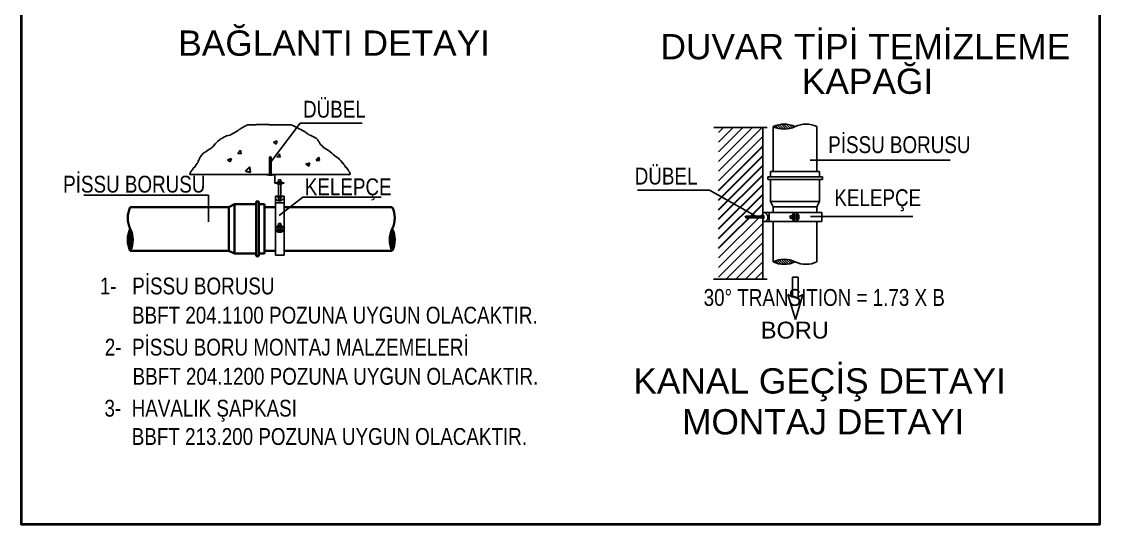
# Model space of a CAD drawing. Header units: centimetres. Extents: x 405464 to 563355, y 50011 to 66875.
# Drawn here: x 554620 to 556156, y 55713 to 56429 of the extents above; entities that cross this region are included whole.
import ezdxf

# ---------------------------------------------------------------- set-up
doc = ezdxf.new("R2010")
doc.units = ezdxf.units.CM
for name, color, linetype, lineweight in [('0-KRCN-BORU', 9, 'Continuous', 25), ('0-KRCN-CİHAZ', 2, 'Continuous', 25), ('0-KRCN-D1', 1, 'Continuous', 25), ('0-KRCN-KILZ-1', 7, 'Continuous', 25), ('0-KRCN-SHT-03CIHAZ', 120, 'Continuous', 30), ('0-KRCN-SHT-DETAY-ÇERÇEVE', 71, 'Continuous', 40), ('0-KRCN-SHT-PİSSU100', 220, 'boru100LINE', 35), ('0-KRCN-SIHHI', 7, 'Continuous', 25)]:
    doc.layers.add(name, color=color, linetype=linetype, lineweight=lineweight)
doc.styles.add('CAP', font='ARIALNB.TTF')
doc.styles.add('M', font='arial.ttf', dxfattribs={"width": 0.8, "height": 15})
doc.linetypes.add('boru100LINE', pattern='A,40,-0.8,["100",CAP,S=7,R=0,X=0,Y=-3],-14', length=54.8)

# ---------------------------------------------------------------- blocks, each defined once
blk = doc.blocks.new('G$C5CFEFF88')
at = {"layer": '0-KRCN-BORU', "color": 2}
for p, q in [((553.38, -925.62, 108.46), (549.36, -925.62, 108.46)), ((549.36, -940.03, 108.46), (549.36, -925.62, 108.46)), ((553.38, -925.62, 108.46), (553.4, -940.01, 108.46)), ((549.36, -940.03, 108.46), (546.17, -938.05, 108.46)), ((546.17, -938.05, 108.46), (551.51, -955.79, 108.46)), ((551.51, -955.79, 108.46), (556.66, -938.04, 108.46)), ((556.66, -938.04, 108.46), (553.4, -939.99, 108.46))]:
    blk.add_line(p, q, dxfattribs=at)
at = {"layer": '0-KRCN-CİHAZ'}
for p, q in [((547.65, -882.08, 108.46), (549.98, -882.08, 108.46)), ((547.65, -883.63, 108.46), (547.65, -882.08, 108.46)), ((549.1, -884.03, 108.46), (549.1, -881.68, 108.46)), ((549.98, -881.3, 108.46), (549.2, -881.3, 108.46)), ((549.88, -882.08, 108.46), (549.2, -882.08, 108.46)), ((549.98, -885.97, 108.46), (549.98, -879.75, 108.46)), ((550.76, -885.97, 108.46), (550.76, -879.75, 108.46)), ((550.76, -882.08, 108.46), (552.31, -882.08, 108.46)), ((552.31, -885.97, 108.46), (552.31, -879.75, 108.46)), ((553.09, -885.97, 108.46), (553.09, -879.75, 108.46)), ((553.09, -881.3, 108.46), (553.87, -881.3, 108.46)), ((553.19, -882.08, 108.46), (553.87, -882.08, 108.46)), ((553.97, -884.03, 108.46), (553.97, -881.68, 108.46)), ((547.65, -883.63, 108.46), (549.98, -883.63, 108.46)), ((549.88, -883.63, 108.46), (549.2, -883.63, 108.46)), ((549.98, -884.41, 108.46), (549.2, -884.41, 108.46)), ((550.76, -883.63, 108.46), (552.31, -883.63, 108.46)), ((553.09, -884.41, 108.46), (553.87, -884.41, 108.46)), ((553.19, -883.63, 108.46), (553.87, -883.63, 108.46))]:
    blk.add_line(p, q, dxfattribs=at)
at = {"layer": '0-KRCN-CİHAZ', "color": 4}
for p, q in [((180.85, -889.75, 108.46), (187.07, -889.75, 108.46)), ((180.85, -890.53, 108.46), (187.07, -890.53, 108.46)), ((182.4, -889.75, 108.46), (182.4, -888.97, 108.46)), ((182.78, -888.87, 108.46), (185.13, -888.87, 108.46)), ((183.18, -887.42, 108.46), (184.73, -887.42, 108.46)), ((183.18, -887.42, 108.46), (183.18, -889.75, 108.46)), ((183.18, -889.65, 108.46), (183.18, -888.97, 108.46)), ((183.18, -890.53, 108.46), (183.18, -892.08, 108.46)), ((184.73, -887.42, 108.46), (184.73, -889.75, 108.46)), ((184.73, -889.65, 108.46), (184.73, -888.97, 108.46)), ((184.73, -890.53, 108.46), (184.73, -892.08, 108.46)), ((185.51, -889.75, 108.46), (185.51, -888.97, 108.46)), ((180.85, -892.08, 108.46), (187.07, -892.08, 108.46)), ((180.85, -892.86, 108.46), (187.07, -892.86, 108.46)), ((182.4, -892.86, 108.46), (182.4, -893.64, 108.46)), ((182.78, -893.74, 108.46), (185.13, -893.74, 108.46)), ((183.18, -892.96, 108.46), (183.18, -893.64, 108.46)), ((184.73, -892.96, 108.46), (184.73, -893.64, 108.46)), ((185.51, -892.86, 108.46), (185.51, -893.64, 108.46))]:
    blk.add_line(p, q, dxfattribs=at)
at = {"layer": '0-KRCN-CİHAZ'}
for centre, radius, start, end in [((549.91, -881.69, 108.46), 0.804, 151.07412, 208.92588), ((552.17, -882.86, 108.46), 3.07, 165.31391, 194.68609), ((549.18, -881.69, 108.46), 0.804, 331.07412, 28.92588), ((546.91, -882.86, 108.46), 3.07, 345.31391, 14.68609), ((553.9, -881.69, 108.46), 0.804, 151.07412, 208.92588), ((556.16, -882.86, 108.46), 3.07, 165.31391, 194.68609), ((553.17, -881.69, 108.46), 0.804, 331.07412, 28.92588), ((550.9, -882.86, 108.46), 3.07, 345.31391, 14.68609), ((549.91, -884.02, 108.46), 0.804, 151.07412, 208.92588), ((549.18, -884.02, 108.46), 0.804, 331.07412, 28.92588), ((553.9, -884.02, 108.46), 0.804, 151.07412, 208.92588), ((553.17, -884.02, 108.46), 0.804, 331.07412, 28.92588)]:
    blk.add_arc(centre, radius, start, end, dxfattribs=at)
at = {"layer": '0-KRCN-CİHAZ', "color": 4}
for centre, radius, start, end in [((182.79, -889.68, 108.46), 0.804, 61.07412, 118.92588), ((182.79, -888.95, 108.46), 0.804, 241.07412, 298.92588), ((183.96, -891.94, 108.46), 3.07, 75.31391, 104.68609), ((183.96, -886.68, 108.46), 3.07, 255.31391, 284.68609), ((185.12, -889.68, 108.46), 0.804, 61.07412, 118.92588), ((185.12, -888.95, 108.46), 0.804, 241.07412, 298.92588), ((182.79, -893.67, 108.46), 0.804, 61.07412, 118.92588), ((182.79, -892.94, 108.46), 0.804, 241.07412, 298.92588), ((183.96, -895.93, 108.46), 3.07, 75.31391, 104.68609), ((183.96, -890.67, 108.46), 3.07, 255.31391, 284.68609), ((185.12, -893.67, 108.46), 0.804, 61.07412, 118.92588), ((185.12, -892.94, 108.46), 0.804, 241.07412, 298.92588)]:
    blk.add_arc(centre, radius, start, end, dxfattribs=at)
at = {"layer": '0-KRCN-D1', "color": 7}
for p, q in [((177.11, -844.38, 108.46), (198.42, -816.04, 108.46)), ((133.15, -867.26, 108.46), (133.15, -886.23, 108.46)), ((183.69, -881.71, 108.46), (200.46, -868.62, 108.46))]:
    blk.add_line(p, q, dxfattribs=at)
at = {"layer": '0-KRCN-SHT-03CIHAZ'}
for p, q in [((496.7, -863.88, 108.46), (528.21, -832.37, 108.46)), ((496.7, -870.75, 108.46), (528.21, -839.25, 108.46)), ((496.7, -877.63, 108.46), (528.21, -846.12, 108.46)), ((496.7, -884.5, 108.46), (528.21, -852.99, 108.46)), ((496.7, -891.37, 108.46), (528.21, -859.87, 108.46)), ((496.7, -898.25, 108.46), (528.21, -866.74, 108.46)), ((496.7, -905.12, 108.46), (528.21, -873.61, 108.46))]:
    blk.add_line(p, q, dxfattribs=at)
at = {"layer": '0-KRCN-SHT-03CIHAZ', "color": 8}
for p, q in [((202.67, -845.26, 108.46), (205.39, -844.21, 108.46)), ((204.6, -846.56, 108.46), (205.39, -844.21, 108.46)), ((209.9, -842.42, 108.46), (211.78, -840.18, 108.46)), ((209.9, -842.42, 108.46), (212.23, -842.62, 108.46)), ((212.23, -842.62, 108.46), (211.78, -840.18, 108.46)), ((159.69, -850.28, 108.46), (162.72, -847.12, 108.46)), ((159.69, -850.28, 108.46), (163.15, -850.82, 108.46)), ((163.15, -850.82, 108.46), (162.72, -847.12, 108.46)), ((202.67, -845.26, 108.46), (204.6, -846.56, 108.46))]:
    blk.add_line(p, q, dxfattribs=at)
at = {"layer": '0-KRCN-SHT-DETAY-ÇERÇEVE'}
blk.add_lwpolyline([(768.18, 0), (768.18, -1101.82), (0, -1101.82), (0, 0)], close=True, dxfattribs=at)
at = {"layer": '0-KRCN-SHT-PİSSU100', "linetype": 'Continuous'}
for p, q in [((151.69, -873.81, 108.46), (147.8, -875.75, 108.46)), ((167.24, -873.81, 108.46), (151.69, -873.81, 108.46)), ((151.69, -873.81, 108.46), (151.69, -908.8, 108.46)), ((169.18, -871.87, 108.46), (167.24, -871.87, 108.46)), ((167.24, -871.87, 108.46), (167.24, -910.75, 108.46)), ((169.18, -871.87, 108.46), (169.18, -910.75, 108.46)), ((173.07, -873.81, 108.46), (169.18, -873.81, 108.46)), ((173.07, -873.81, 108.46), (173.07, -908.8, 108.46)), ((77.44, -875.75, 108.46), (147.8, -875.75, 108.46)), ((147.8, -875.75, 108.46), (147.8, -906.86, 108.46)), ((173.07, -875.75, 108.46), (180.85, -875.75, 108.46)), ((187.07, -875.75, 108.46), (264.2, -875.75, 108.46)), ((78.99, -896.15, 108.46), (75.66, -899.48, 108.46)), ((78.69, -894.7, 108.46), (75.71, -897.68, 108.46)), ((79.18, -897.7, 108.46), (75.77, -901.11, 108.46)), ((78.29, -893.36, 108.46), (75.99, -895.66, 108.46)), ((77.8, -892.1, 108.46), (76.63, -893.27, 108.46)), ((265.74, -896.15, 108.46), (262.41, -899.48, 108.46)), ((265.44, -894.7, 108.46), (262.46, -897.68, 108.46)), ((265.93, -897.7, 108.46), (262.52, -901.11, 108.46)), ((265.04, -893.36, 108.46), (262.74, -895.66, 108.46)), ((264.56, -892.1, 108.46), (263.38, -893.27, 108.46)), ((79.23, -899.4, 108.46), (76.01, -902.62, 108.46)), ((79.1, -901.28, 108.46), (76.35, -904.02, 108.46)), ((78.7, -903.42, 108.46), (76.79, -905.33, 108.46)), ((77.81, -906.05, 108.46), (77.3, -906.56, 108.46)), ((265.98, -899.4, 108.46), (262.76, -902.62, 108.46)), ((265.85, -901.28, 108.46), (263.11, -904.02, 108.46)), ((265.45, -903.42, 108.46), (263.54, -905.33, 108.46)), ((264.56, -906.05, 108.46), (264.06, -906.56, 108.46)), ((77.44, -906.86, 108.46), (147.8, -906.86, 108.46)), ((147.8, -906.86, 108.46), (151.69, -908.8, 108.46)), ((167.24, -908.8, 108.46), (151.69, -908.8, 108.46)), ((169.18, -910.75, 108.46), (167.24, -910.75, 108.46)), ((173.07, -908.8, 108.46), (169.18, -908.8, 108.46)), ((173.23, -906.86, 108.46), (180.85, -906.86, 108.46)), ((187.07, -906.86, 108.46), (264.2, -906.86, 108.46))]:
    blk.add_line(p, q, dxfattribs=at)
for centre, start, end in [((93.44, -883.53, 108.46), 154.07163, 205.92837), ((248.2, -883.53, 108.46), 334.07163, 25.92837), ((93.44, -899.08, 108.46), 154.07163, 205.92837), ((61.45, -899.08, 108.46), 334.07163, 25.92837), ((280.19, -899.08, 108.46), 154.07163, 205.92837), ((248.2, -899.08, 108.46), 334.07163, 25.92837)]:
    blk.add_arc(centre, 17.78, start, end, dxfattribs=at)
at = {"layer": '0-KRCN-SIHHI', "color": 8}
for p, q in [((152.43, -822.4, 108.46), (153.34, -821.79, 108.46)), ((153.34, -821.79, 108.46), (154.25, -821.18, 108.46)), ((154.25, -821.18, 108.46), (155.17, -820.57, 108.46)), ((155.17, -820.57, 108.46), (155.77, -820.27, 108.46)), ((155.77, -820.27, 108.46), (156.38, -819.66, 108.46)), ((156.38, -819.66, 108.46), (157.3, -819.35, 108.46)), ((157.3, -819.35, 108.46), (157.9, -818.75, 108.46)), ((157.9, -818.75, 108.46), (158.51, -818.44, 108.46)), ((158.51, -818.44, 108.46), (159.12, -818.14, 108.46)), ((159.12, -818.14, 108.46), (160.03, -817.83, 108.46)), ((160.03, -817.83, 108.46), (160.34, -817.53, 108.46)), ((160.34, -817.53, 108.46), (160.64, -817.53, 108.46)), ((160.64, -817.53, 108.46), (161.25, -817.23, 108.46)), ((161.25, -817.23, 108.46), (167.03, -817.23, 108.46)), ((167.03, -817.23, 108.46), (167.64, -816.92, 108.46)), ((167.64, -816.92, 108.46), (176.16, -816.92, 108.46)), ((176.16, -816.92, 108.46), (176.77, -817.23, 108.46)), ((176.77, -817.23, 108.46), (191.99, -817.23, 108.46)), ((191.99, -817.23, 108.46), (192.59, -817.53, 108.46)), ((192.59, -817.53, 108.46), (193.81, -817.83, 108.46)), ((193.81, -817.83, 108.46), (194.72, -818.44, 108.46)), ((194.72, -818.44, 108.46), (196.25, -819.05, 108.46)), ((196.25, -819.05, 108.46), (197.77, -819.96, 108.46)), ((197.77, -819.96, 108.46), (198.99, -820.57, 108.46)), ((198.99, -820.57, 108.46), (200.2, -821.18, 108.46)), ((200.2, -821.18, 108.46), (201.12, -821.79, 108.46)), ((201.12, -821.79, 108.46), (202.03, -822.09, 108.46)), ((138.73, -830, 108.46), (139.34, -829.39, 108.46)), ((139.34, -829.39, 108.46), (139.95, -828.78, 108.46)), ((139.95, -828.78, 108.46), (140.86, -828.17, 108.46)), ((140.86, -828.17, 108.46), (141.47, -827.57, 108.46)), ((141.47, -827.57, 108.46), (141.78, -827.26, 108.46)), ((141.78, -827.26, 108.46), (142.69, -826.96, 108.46)), ((142.69, -826.96, 108.46), (142.99, -826.65, 108.46)), ((142.99, -826.65, 108.46), (143.6, -826.35, 108.46)), ((143.6, -826.35, 108.46), (143.91, -826.05, 108.46)), ((143.91, -826.05, 108.46), (144.51, -825.74, 108.46)), ((144.51, -825.74, 108.46), (145.43, -825.44, 108.46)), ((145.43, -825.44, 108.46), (146.04, -825.13, 108.46)), ((146.04, -825.13, 108.46), (146.34, -825.13, 108.46)), ((146.34, -825.13, 108.46), (147.56, -824.83, 108.46)), ((147.56, -824.83, 108.46), (148.47, -824.52, 108.46)), ((148.47, -824.52, 108.46), (149.08, -824.22, 108.46)), ((149.08, -824.22, 108.46), (149.69, -823.92, 108.46)), ((149.69, -823.92, 108.46), (150.3, -823.61, 108.46)), ((150.3, -823.61, 108.46), (151.21, -823, 108.46)), ((151.21, -823, 108.46), (152.43, -822.4, 108.46)), ((179.46, -829.61, 108.46), (182.18, -828.56, 108.46)), ((179.46, -829.61, 108.46), (181.4, -830.91, 108.46)), ((181.4, -830.91, 108.46), (182.18, -828.56, 108.46)), ((202.03, -822.09, 108.46), (202.64, -822.7, 108.46)), ((202.64, -822.7, 108.46), (203.55, -823.31, 108.46)), ((203.55, -823.31, 108.46), (204.16, -823.92, 108.46)), ((204.16, -823.92, 108.46), (204.77, -824.22, 108.46)), ((204.77, -824.22, 108.46), (205.68, -824.52, 108.46)), ((205.68, -824.52, 108.46), (206.59, -825.13, 108.46)), ((206.59, -825.13, 108.46), (207.51, -825.44, 108.46)), ((207.51, -825.44, 108.46), (208.42, -826.05, 108.46)), ((208.42, -826.05, 108.46), (209.64, -826.65, 108.46)), ((209.64, -826.65, 108.46), (210.24, -826.96, 108.46)), ((210.24, -826.96, 108.46), (210.85, -827.57, 108.46)), ((210.85, -827.57, 108.46), (211.16, -827.87, 108.46)), ((211.16, -827.87, 108.46), (211.46, -828.48, 108.46)), ((211.46, -828.48, 108.46), (212.07, -829.39, 108.46)), ((212.07, -829.39, 108.46), (212.37, -830, 108.46)), ((129.3, -837.6, 108.46), (129.91, -837.3, 108.46)), ((129.91, -837, 108.46), (130.82, -836.69, 108.46)), ((129.91, -837.3, 108.46), (129.91, -837, 108.46)), ((130.82, -836.69, 108.46), (131.12, -836.39, 108.46)), ((131.12, -836.39, 108.46), (131.73, -836.08, 108.46)), ((131.73, -836.08, 108.46), (132.34, -835.47, 108.46)), ((132.34, -835.47, 108.46), (132.95, -835.17, 108.46)), ((132.95, -835.17, 108.46), (133.56, -834.87, 108.46)), ((133.56, -834.87, 108.46), (133.86, -834.56, 108.46)), ((133.86, -834.56, 108.46), (134.47, -834.26, 108.46)), ((134.47, -834.26, 108.46), (134.78, -833.95, 108.46)), ((134.78, -833.95, 108.46), (135.39, -833.65, 108.46)), ((135.39, -833.65, 108.46), (135.99, -833.04, 108.46)), ((135.99, -833.04, 108.46), (136.3, -832.74, 108.46)), ((136.3, -832.74, 108.46), (136.91, -832.13, 108.46)), ((136.91, -832.13, 108.46), (137.21, -831.52, 108.46)), ((137.21, -831.52, 108.46), (137.82, -831.22, 108.46)), ((137.82, -831.22, 108.46), (138.12, -830.61, 108.46)), ((138.12, -830.61, 108.46), (138.73, -830, 108.46)), ((154.13, -837.54, 108.46), (156, -835.3, 108.46)), ((156.45, -837.74, 108.46), (156.01, -835.3, 108.46)), ((212.37, -830, 108.46), (212.68, -830.91, 108.46)), ((212.68, -830.91, 108.46), (213.29, -831.52, 108.46)), ((213.29, -831.52, 108.46), (214.2, -832.13, 108.46)), ((214.2, -832.13, 108.46), (215.11, -833.35, 108.46)), ((215.11, -833.35, 108.46), (216.33, -833.95, 108.46)), ((216.33, -833.95, 108.46), (217.55, -834.87, 108.46)), ((217.55, -834.87, 108.46), (218.77, -835.47, 108.46)), ((218.77, -835.47, 108.46), (219.98, -836.39, 108.46)), ((219.98, -836.39, 108.46), (221.2, -837.3, 108.46)), ((221.2, -837.3, 108.46), (222.11, -838.21, 108.46)), ((124.73, -845.21, 108.46), (125.04, -844.9, 108.46)), ((125.04, -844.6, 108.46), (125.34, -844.29, 108.46)), ((125.04, -844.9, 108.46), (125.04, -844.6, 108.46)), ((125.34, -844.29, 108.46), (125.65, -843.99, 108.46)), ((125.65, -843.99, 108.46), (125.95, -843.69, 108.46)), ((125.95, -843.08, 108.46), (126.26, -842.47, 108.46)), ((125.95, -843.69, 108.46), (125.95, -843.08, 108.46)), ((126.26, -842.47, 108.46), (126.56, -841.86, 108.46)), ((126.56, -841.86, 108.46), (126.86, -841.56, 108.46)), ((126.86, -840.95, 108.46), (127.17, -840.34, 108.46)), ((126.86, -841.56, 108.46), (126.86, -840.95, 108.46)), ((127.17, -840.34, 108.46), (127.47, -840.04, 108.46)), ((127.47, -840.04, 108.46), (127.78, -839.73, 108.46)), ((127.78, -839.73, 108.46), (128.08, -839.12, 108.46)), ((128.08, -839.12, 108.46), (128.39, -838.82, 108.46)), ((128.39, -838.82, 108.46), (128.69, -838.21, 108.46)), ((128.69, -838.21, 108.46), (128.99, -837.91, 108.46)), ((128.99, -837.91, 108.46), (129.3, -837.6, 108.46)), ((146.79, -842.15, 108.46), (149.52, -841.1, 108.46)), ((146.79, -842.15, 108.46), (148.73, -843.45, 108.46)), ((148.73, -843.45, 108.46), (149.52, -841.1, 108.46)), ((154.13, -837.54, 108.46), (156.45, -837.74, 108.46)), ((182.02, -839.98, 108.46), (183.89, -837.74, 108.46)), ((182.02, -839.98, 108.46), (184.34, -840.18, 108.46)), ((184.34, -840.18, 108.46), (183.89, -837.74, 108.46)), ((222.11, -838.21, 108.46), (223.03, -839.12, 108.46)), ((223.03, -839.12, 108.46), (224.24, -840.04, 108.46)), ((224.24, -840.04, 108.46), (225.46, -840.64, 108.46)), ((225.46, -840.64, 108.46), (226.07, -841.25, 108.46)), ((226.07, -841.25, 108.46), (226.68, -841.86, 108.46)), ((226.68, -841.86, 108.46), (226.98, -842.47, 108.46)), ((226.98, -842.47, 108.46), (227.59, -842.77, 108.46)), ((227.59, -842.77, 108.46), (227.89, -843.08, 108.46)), ((227.89, -843.08, 108.46), (227.89, -843.38, 108.46)), ((227.89, -843.38, 108.46), (228.2, -843.99, 108.46)), ((228.2, -843.99, 108.46), (228.81, -844.29, 108.46)), ((228.81, -844.29, 108.46), (229.11, -844.6, 108.46)), ((229.11, -844.6, 108.46), (229.42, -845.21, 108.46)), ((119.87, -852.2, 108.46), (120.17, -851.9, 108.46)), ((119.87, -852.63, 108.46), (119.87, -852.2, 108.46)), ((119.87, -852.63, 108.46), (234.28, -852.63, 108.46)), ((120.17, -851.29, 108.46), (120.47, -850.99, 108.46)), ((120.17, -851.9, 108.46), (120.17, -851.29, 108.46)), ((120.47, -850.68, 108.46), (120.78, -850.38, 108.46)), ((120.47, -850.99, 108.46), (120.47, -850.68, 108.46)), ((120.78, -850.38, 108.46), (121.08, -850.07, 108.46)), ((121.08, -849.77, 108.46), (121.39, -849.47, 108.46)), ((121.08, -850.07, 108.46), (121.08, -849.77, 108.46)), ((121.39, -849.47, 108.46), (121.69, -849.16, 108.46)), ((121.69, -849.16, 108.46), (122, -848.86, 108.46)), ((122, -848.55, 108.46), (122.3, -848.25, 108.46)), ((122, -848.86, 108.46), (122, -848.55, 108.46)), ((122.3, -848.25, 108.46), (122.6, -847.94, 108.46)), ((122.6, -847.94, 108.46), (122.91, -847.64, 108.46)), ((122.91, -847.64, 108.46), (123.21, -847.64, 108.46)), ((123.21, -847.64, 108.46), (123.52, -847.34, 108.46)), ((123.52, -847.34, 108.46), (123.82, -846.73, 108.46)), ((123.82, -846.73, 108.46), (124.13, -846.42, 108.46)), ((124.13, -845.82, 108.46), (124.43, -845.51, 108.46)), ((124.13, -846.42, 108.46), (124.13, -845.82, 108.46)), ((124.43, -845.51, 108.46), (124.73, -845.21, 108.46)), ((229.42, -845.21, 108.46), (230.02, -845.82, 108.46)), ((230.02, -845.82, 108.46), (230.33, -846.42, 108.46)), ((230.33, -846.42, 108.46), (230.63, -846.73, 108.46)), ((230.63, -846.73, 108.46), (230.94, -847.34, 108.46)), ((230.94, -847.34, 108.46), (231.24, -847.64, 108.46)), ((231.24, -847.64, 108.46), (231.55, -847.64, 108.46)), ((231.55, -847.64, 108.46), (231.85, -847.94, 108.46)), ((231.85, -847.94, 108.46), (232.15, -848.55, 108.46)), ((232.15, -848.55, 108.46), (232.46, -848.86, 108.46)), ((232.46, -848.86, 108.46), (232.76, -849.47, 108.46)), ((232.76, -849.47, 108.46), (233.07, -849.77, 108.46)), ((233.07, -849.77, 108.46), (233.07, -850.07, 108.46)), ((233.07, -850.07, 108.46), (233.37, -850.38, 108.46)), ((233.37, -850.38, 108.46), (233.68, -850.68, 108.46)), ((233.68, -850.68, 108.46), (233.68, -850.99, 108.46)), ((233.68, -850.99, 108.46), (233.98, -851.29, 108.46)), ((233.98, -851.29, 108.46), (233.98, -851.9, 108.46)), ((233.98, -851.9, 108.46), (234.28, -851.9, 108.46)), ((234.28, -851.9, 108.46), (234.28, -852.63, 108.46))]:
    blk.add_line(p, q, dxfattribs=at)
at = {"layer": '0-KRCN-SIHHI', "color": 7}
for p, q in [((198.42, -816.04, 108.46), (242.75, -816.04, 108.46)), ((562.12, -842.48, 108.46), (661.82, -842.48, 108.46)), ((44.32, -867.26, 108.46), (133.15, -867.26, 108.46)), ((490.3, -863.66, 108.46), (438.85, -863.66, 108.46)), ((525.32, -883.38, 108.46), (490.3, -863.66, 108.46)), ((200.46, -868.62, 108.46), (256.21, -868.62, 108.46)), ((562.17, -882.39, 108.46), (635.18, -882.39, 108.46))]:
    blk.add_line(p, q, dxfattribs=at)
at = {"layer": '0-KRCN-SIHHI'}
for p, q in [((531.47, -819.04, 108.46), (493.37, -819.04, 108.46)), ((496.7, -850.13, 108.46), (527.8, -819.04, 108.46)), ((496.7, -843.26, 108.46), (520.92, -819.04, 108.46)), ((496.7, -836.39, 108.46), (514.05, -819.04, 108.46)), ((496.7, -829.52, 108.46), (507.18, -819.04, 108.46)), ((496.7, -822.64, 108.46), (500.31, -819.04, 108.46)), ((528.21, -927.1, 108.46), (528.21, -819.04, 108.46)), ((496.7, -857.01, 108.46), (528.21, -825.5, 108.46)), ((496.7, -911.99, 108.46), (528.21, -880.49, 108.46)), ((496.7, -918.87, 108.46), (528.21, -887.36, 108.46)), ((496.7, -925.74, 108.46), (528.21, -894.23, 108.46)), ((502.22, -927.1, 108.46), (528.21, -901.1, 108.46)), ((509.09, -927.1, 108.46), (528.21, -907.98, 108.46)), ((515.96, -927.1, 108.46), (528.21, -914.85, 108.46)), ((522.84, -927.1, 108.46), (528.21, -921.72, 108.46)), ((531.47, -927.1, 108.46), (493, -927.1, 108.46))]:
    blk.add_line(p, q, dxfattribs=at)
at = {"layer": '0-KRCN-SIHHI', "color": 4}
for p, q in [((535.72, -850.33, 108.46), (535.72, -818.47, 108.46)), ((566.82, -850.33, 108.46), (566.82, -818.47, 108.46)), ((176.77, -840.24, 108.46), (177.3, -839.71, 108.46)), ((176.77, -840.24, 108.46), (177.82, -840.24, 108.46)), ((176.77, -840.24, 108.46), (176.77, -852.89, 108.46)), ((177.3, -839.71, 108.46), (177.82, -840.24, 108.46)), ((177.82, -840.24, 108.46), (177.82, -852.89, 108.46)), ((533.77, -850.33, 108.46), (568.77, -850.33, 108.46)), ((533.77, -850.33, 108.46), (533.77, -854.21, 108.46)), ((568.77, -850.33, 108.46), (568.77, -854.21, 108.46)), ((174.57, -852.77, 108.46), (174.57, -852.81, 108.46)), ((174.57, -852.77, 108.46), (180.52, -852.77, 108.46)), ((174.57, -852.81, 108.46), (180.47, -852.81, 108.46)), ((176.77, -852.89, 108.46), (176.15, -852.9, 108.46)), ((176.15, -852.9, 108.46), (176.15, -853.16, 108.46)), ((176.15, -853.16, 108.46), (178.49, -853.16, 108.46)), ((176.77, -852.89, 108.46), (177.82, -852.89, 108.46)), ((177.82, -852.89, 108.46), (178.49, -852.9, 108.46)), ((178.49, -852.9, 108.46), (178.49, -853.16, 108.46)), ((180.47, -852.81, 108.46), (180.47, -858.66, 108.46)), ((180.47, -858.66, 108.46), (187.05, -858.66, 108.46)), ((180.52, -852.77, 108.46), (180.52, -858.62, 108.46)), ((180.52, -858.62, 108.46), (187.05, -858.62, 108.46)), ((182.4, -858.61, 108.46), (182.4, -857.83, 108.46)), ((182.4, -858.68, 108.46), (182.4, -859.45, 108.46)), ((182.78, -857.73, 108.46), (185.13, -857.73, 108.46)), ((182.78, -859.55, 108.46), (185.13, -859.55, 108.46)), ((183.18, -856.28, 108.46), (183.18, -867.98, 108.46)), ((183.18, -856.28, 108.46), (184.73, -856.28, 108.46)), ((183.18, -858.51, 108.46), (183.18, -857.83, 108.46)), ((183.18, -858.71, 108.46), (183.18, -859.39, 108.46)), ((184.73, -856.28, 108.46), (184.73, -867.98, 108.46)), ((184.73, -858.51, 108.46), (184.73, -857.83, 108.46)), ((184.73, -858.71, 108.46), (184.73, -859.39, 108.46)), ((185.51, -858.61, 108.46), (185.51, -857.83, 108.46)), ((185.51, -858.68, 108.46), (185.51, -859.45, 108.46)), ((533.77, -856.16, 108.46), (533.77, -871.71, 108.46)), ((568.77, -856.16, 108.46), (568.77, -871.71, 108.46)), ((180.85, -867.98, 108.46), (187.07, -867.98, 108.46)), ((180.85, -867.98, 108.46), (180.85, -909.97, 108.46)), ((182.4, -868.01, 108.46), (182.4, -868.79, 108.46)), ((183.18, -870.35, 108.46), (183.18, -868.01, 108.46)), ((184.73, -870.35, 108.46), (184.73, -868.01, 108.46)), ((185.51, -868.01, 108.46), (185.51, -868.79, 108.46)), ((187.07, -867.98, 108.46), (187.07, -909.97, 108.46)), ((180.85, -869.59, 108.46), (180.85, -869.72, 108.46)), ((180.85, -869.72, 108.46), (180.94, -869.72, 108.46)), ((180.85, -872.64, 108.46), (187.07, -872.64, 108.46)), ((180.94, -869.72, 108.46), (180.97, -869.75, 108.46)), ((180.97, -869.75, 108.46), (181.04, -869.78, 108.46)), ((181.04, -869.78, 108.46), (181.1, -869.78, 108.46)), ((181.1, -869.78, 108.46), (181.1, -869.81, 108.46)), ((181.1, -869.81, 108.46), (181.16, -869.84, 108.46)), ((181.16, -869.84, 108.46), (181.16, -869.87, 108.46)), ((181.16, -869.87, 108.46), (181.19, -869.9, 108.46)), ((181.19, -869.9, 108.46), (181.23, -869.94, 108.46)), ((181.23, -869.94, 108.46), (181.26, -869.97, 108.46)), ((181.26, -869.97, 108.46), (181.26, -870.28, 108.46)), ((181.26, -870.28, 108.46), (181.32, -870.34, 108.46)), ((181.32, -870.34, 108.46), (181.35, -870.38, 108.46)), ((181.35, -870.38, 108.46), (181.38, -870.41, 108.46)), ((181.38, -870.41, 108.46), (181.45, -870.41, 108.46)), ((181.45, -870.41, 108.46), (181.45, -870.44, 108.46)), ((181.45, -870.44, 108.46), (181.48, -870.44, 108.46)), ((181.48, -870.44, 108.46), (181.54, -870.47, 108.46)), ((181.54, -870.47, 108.46), (181.54, -870.5, 108.46)), ((181.54, -870.5, 108.46), (181.57, -870.5, 108.46)), ((181.57, -870.5, 108.46), (181.63, -870.53, 108.46)), ((181.63, -870.53, 108.46), (181.66, -870.56, 108.46)), ((181.66, -870.56, 108.46), (181.76, -870.59, 108.46)), ((181.76, -870.59, 108.46), (181.79, -870.63, 108.46)), ((181.79, -870.63, 108.46), (181.85, -870.66, 108.46)), ((181.85, -870.66, 108.46), (181.85, -870.69, 108.46)), ((181.85, -870.69, 108.46), (181.88, -870.72, 108.46)), ((181.88, -870.72, 108.46), (181.92, -870.72, 108.46)), ((181.92, -870.72, 108.46), (181.92, -870.75, 108.46)), ((181.92, -870.75, 108.46), (181.95, -870.75, 108.46)), ((181.95, -870.75, 108.46), (181.95, -870.81, 108.46)), ((181.95, -870.81, 108.46), (181.98, -870.81, 108.46)), ((181.98, -870.81, 108.46), (182.04, -870.85, 108.46)), ((182.04, -870.85, 108.46), (182.04, -870.88, 108.46)), ((182.04, -870.88, 108.46), (182.14, -870.94, 108.46)), ((182.14, -870.94, 108.46), (182.23, -870.97, 108.46)), ((182.23, -870.97, 108.46), (182.26, -871, 108.46)), ((182.26, -871, 108.46), (182.32, -871, 108.46)), ((182.32, -871, 108.46), (182.36, -871.03, 108.46)), ((182.36, -871.03, 108.46), (182.39, -871.03, 108.46)), ((182.39, -871.03, 108.46), (182.45, -871.07, 108.46)), ((182.45, -871.07, 108.46), (182.54, -871.07, 108.46)), ((182.54, -871.07, 108.46), (182.83, -871.16, 108.46)), ((182.78, -868.89, 108.46), (185.13, -868.89, 108.46)), ((182.83, -871.16, 108.46), (182.89, -871.19, 108.46)), ((182.89, -871.19, 108.46), (182.95, -871.19, 108.46)), ((182.95, -871.19, 108.46), (182.95, -871.22, 108.46)), ((182.95, -871.22, 108.46), (183.01, -871.22, 108.46)), ((183.01, -871.22, 108.46), (183.05, -871.25, 108.46)), ((183.05, -871.25, 108.46), (183.17, -871.25, 108.46)), ((183.17, -871.25, 108.46), (183.27, -871.28, 108.46)), ((183.18, -868.11, 108.46), (183.18, -868.79, 108.46)), ((183.18, -870.35, 108.46), (184.73, -870.35, 108.46)), ((183.27, -871.28, 108.46), (183.36, -871.32, 108.46)), ((183.36, -871.32, 108.46), (184.4, -871.32, 108.46)), ((184.4, -871.32, 108.46), (184.46, -871.28, 108.46)), ((184.46, -871.28, 108.46), (184.52, -871.28, 108.46)), ((184.52, -871.28, 108.46), (184.65, -871.22, 108.46)), ((184.65, -871.22, 108.46), (184.8, -871.22, 108.46)), ((184.73, -868.11, 108.46), (184.73, -868.79, 108.46)), ((184.8, -871.22, 108.46), (184.87, -871.19, 108.46)), ((184.87, -871.19, 108.46), (184.93, -871.19, 108.46)), ((184.93, -871.19, 108.46), (184.99, -871.16, 108.46)), ((184.99, -871.16, 108.46), (185.02, -871.16, 108.46)), ((185.02, -871.16, 108.46), (185.05, -871.13, 108.46)), ((185.05, -871.13, 108.46), (185.12, -871.13, 108.46)), ((185.12, -871.13, 108.46), (185.18, -871.1, 108.46)), ((185.18, -871.1, 108.46), (185.21, -871.07, 108.46)), ((185.21, -871.07, 108.46), (185.27, -871.07, 108.46)), ((185.27, -871.03, 108.46), (185.31, -871.03, 108.46)), ((185.27, -871.07, 108.46), (185.27, -871.03, 108.46)), ((185.31, -871.03, 108.46), (185.43, -870.97, 108.46)), ((185.43, -870.97, 108.46), (185.46, -870.94, 108.46)), ((185.46, -870.94, 108.46), (185.56, -870.94, 108.46)), ((185.56, -870.94, 108.46), (185.59, -870.91, 108.46)), ((185.59, -870.91, 108.46), (185.65, -870.88, 108.46)), ((185.65, -870.88, 108.46), (185.68, -870.85, 108.46)), ((185.68, -870.81, 108.46), (185.71, -870.78, 108.46)), ((185.68, -870.85, 108.46), (185.68, -870.81, 108.46)), ((185.71, -870.78, 108.46), (185.75, -870.72, 108.46)), ((185.75, -870.66, 108.46), (185.78, -870.66, 108.46)), ((185.75, -870.72, 108.46), (185.75, -870.66, 108.46)), ((185.78, -870.53, 108.46), (185.81, -870.5, 108.46)), ((185.78, -870.66, 108.46), (185.78, -870.53, 108.46)), ((185.81, -870.5, 108.46), (185.84, -870.44, 108.46)), ((185.84, -870.44, 108.46), (185.87, -870.41, 108.46)), ((185.87, -870.41, 108.46), (185.93, -870.38, 108.46)), ((185.93, -870.38, 108.46), (185.97, -870.34, 108.46)), ((185.97, -870.34, 108.46), (186.03, -870.31, 108.46)), ((186.03, -870.31, 108.46), (186.06, -870.28, 108.46)), ((186.06, -870.28, 108.46), (186.12, -870.25, 108.46)), ((186.12, -870.25, 108.46), (186.18, -870.25, 108.46)), ((186.18, -870.25, 108.46), (186.25, -870.19, 108.46)), ((186.25, -870.19, 108.46), (186.28, -870.19, 108.46)), ((186.28, -870.19, 108.46), (186.31, -870.16, 108.46)), ((186.31, -870.16, 108.46), (186.34, -870.16, 108.46)), ((186.34, -870.16, 108.46), (186.37, -870.12, 108.46)), ((186.37, -870.12, 108.46), (186.44, -870.12, 108.46)), ((186.44, -870.09, 108.46), (186.47, -870.06, 108.46)), ((186.44, -870.12, 108.46), (186.44, -870.09, 108.46)), ((186.47, -870.06, 108.46), (186.53, -870.03, 108.46)), ((186.53, -870.03, 108.46), (186.56, -870.03, 108.46)), ((186.56, -870.03, 108.46), (186.62, -869.97, 108.46)), ((186.62, -869.97, 108.46), (186.66, -869.97, 108.46)), ((186.66, -869.94, 108.46), (186.69, -869.94, 108.46)), ((186.66, -869.97, 108.46), (186.66, -869.94, 108.46)), ((186.69, -869.9, 108.46), (186.72, -869.9, 108.46)), ((186.69, -869.94, 108.46), (186.69, -869.9, 108.46)), ((186.72, -869.9, 108.46), (186.75, -869.87, 108.46)), ((186.75, -869.87, 108.46), (186.78, -869.84, 108.46)), ((186.78, -869.84, 108.46), (186.81, -869.81, 108.46)), ((186.81, -869.81, 108.46), (186.84, -869.78, 108.46)), ((186.84, -869.75, 108.46), (186.88, -869.75, 108.46)), ((186.84, -869.78, 108.46), (186.84, -869.75, 108.46)), ((186.88, -869.75, 108.46), (186.91, -869.72, 108.46)), ((186.91, -869.72, 108.46), (186.94, -869.72, 108.46)), ((186.94, -869.68, 108.46), (186.97, -869.68, 108.46)), ((186.94, -869.72, 108.46), (186.94, -869.68, 108.46)), ((186.97, -869.65, 108.46), (187, -869.65, 108.46)), ((186.97, -869.68, 108.46), (186.97, -869.65, 108.46)), ((187, -869.62, 108.46), (187.06, -869.62, 108.46)), ((187, -869.65, 108.46), (187, -869.62, 108.46)), ((533.77, -871.71, 108.46), (535.72, -875.6, 108.46)), ((535.72, -879.75, 108.46), (535.72, -875.6, 108.46)), ((535.72, -875.6, 108.46), (566.82, -875.6, 108.46)), ((566.82, -875.6, 108.46), (568.77, -871.71, 108.46)), ((566.82, -879.75, 108.46), (566.82, -875.6, 108.46)), ((535.72, -914.76, 108.46), (535.72, -885.97, 108.46)), ((566.82, -914.76, 108.46), (566.82, -885.97, 108.46)), ((180.85, -909.97, 108.46), (187.07, -909.97, 108.46))]:
    blk.add_line(p, q, dxfattribs=at)
at = {"layer": '0-KRCN-SIHHI', "color": 2}
for p, q in [((536.52, -818.83, 108.46), (536.01, -818.33, 108.46)), ((539.15, -819.72, 108.46), (537.24, -817.81, 108.46)), ((541.3, -820.12, 108.46), (538.56, -817.38, 108.46)), ((543.18, -820.26, 108.46), (539.96, -817.03, 108.46)), ((544.87, -820.2, 108.46), (541.46, -816.79, 108.46)), ((546.43, -820.01, 108.46), (543.1, -816.68, 108.46)), ((547.87, -819.71, 108.46), (544.89, -816.73, 108.46)), ((549.22, -819.31, 108.46), (546.92, -817.01, 108.46)), ((550.48, -818.83, 108.46), (549.31, -817.66, 108.46)), ((531.83, -854.21, 108.46), (570.71, -854.21, 108.46)), ((531.83, -854.21, 108.46), (531.83, -856.16, 108.46)), ((531.83, -856.16, 108.46), (570.71, -856.16, 108.46)), ((570.71, -854.21, 108.46), (570.71, -856.16, 108.46)), ((533.77, -871.71, 108.46), (568.77, -871.71, 108.46)), ((515.65, -882.85, 108.46), (516.18, -882.33, 108.46)), ((516.18, -883.38, 108.46), (515.65, -882.85, 108.46)), ((516.18, -883.38, 108.46), (516.18, -882.33, 108.46)), ((516.18, -882.33, 108.46), (528.82, -882.33, 108.46)), ((516.18, -883.38, 108.46), (528.82, -883.38, 108.46)), ((528.21, -885.97, 108.46), (528.21, -879.75, 108.46)), ((528.21, -879.75, 108.46), (570.2, -879.75, 108.46)), ((528.82, -882.33, 108.46), (528.83, -881.66, 108.46)), ((528.82, -883.38, 108.46), (528.82, -882.33, 108.46)), ((528.82, -883.38, 108.46), (528.83, -884.01, 108.46)), ((528.83, -881.66, 108.46), (529.1, -881.66, 108.46)), ((529.1, -884.01, 108.46), (529.1, -881.66, 108.46)), ((529.44, -879.73, 108.46), (529.62, -879.73, 108.46)), ((529.62, -879.73, 108.46), (529.87, -879.91, 108.46)), ((529.87, -879.91, 108.46), (530.13, -880.08, 108.46)), ((530.13, -880.08, 108.46), (530.39, -880.16, 108.46)), ((530.39, -880.16, 108.46), (530.56, -880.25, 108.46)), ((530.56, -880.25, 108.46), (530.65, -880.42, 108.46)), ((530.65, -880.42, 108.46), (530.74, -880.51, 108.46)), ((530.74, -880.51, 108.46), (530.82, -880.68, 108.46)), ((530.82, -880.68, 108.46), (530.91, -880.68, 108.46)), ((530.91, -880.68, 108.46), (530.91, -880.77, 108.46)), ((530.91, -880.77, 108.46), (530.99, -880.77, 108.46)), ((530.99, -880.77, 108.46), (530.99, -880.94, 108.46)), ((530.99, -880.94, 108.46), (531.08, -881.03, 108.46)), ((531.08, -881.03, 108.46), (531.17, -881.2, 108.46)), ((531.17, -881.2, 108.46), (531.34, -881.37, 108.46)), ((531.34, -881.37, 108.46), (531.42, -881.54, 108.46)), ((531.42, -881.54, 108.46), (531.51, -881.63, 108.46)), ((531.51, -881.63, 108.46), (531.51, -881.71, 108.46)), ((531.51, -881.71, 108.46), (531.6, -881.8, 108.46)), ((531.6, -881.8, 108.46), (531.6, -881.89, 108.46)), ((531.6, -881.89, 108.46), (531.68, -881.97, 108.46)), ((531.68, -881.97, 108.46), (531.68, -882.06, 108.46)), ((531.68, -882.06, 108.46), (531.77, -882.14, 108.46)), ((531.77, -882.14, 108.46), (531.77, -884.3, 108.46)), ((532.87, -885.97, 108.46), (532.87, -879.75, 108.46)), ((570.2, -885.97, 108.46), (570.2, -879.75, 108.46)), ((528.21, -885.97, 108.46), (570.2, -885.97, 108.46)), ((528.83, -884.01, 108.46), (529.1, -884.01, 108.46)), ((530.74, -886.02, 108.46), (530.65, -886.02, 108.46)), ((530.74, -885.85, 108.46), (530.74, -886.02, 108.46)), ((530.82, -885.85, 108.46), (530.74, -885.85, 108.46)), ((530.91, -885.5, 108.46), (530.82, -885.59, 108.46)), ((530.82, -885.59, 108.46), (530.82, -885.85, 108.46)), ((530.99, -885.24, 108.46), (530.91, -885.33, 108.46)), ((530.91, -885.33, 108.46), (530.91, -885.5, 108.46)), ((531.17, -884.99, 108.46), (530.99, -885.07, 108.46)), ((530.99, -885.07, 108.46), (530.99, -885.24, 108.46)), ((531.25, -884.9, 108.46), (531.17, -884.99, 108.46)), ((531.34, -884.73, 108.46), (531.25, -884.81, 108.46)), ((531.25, -884.81, 108.46), (531.25, -884.9, 108.46)), ((531.42, -884.64, 108.46), (531.34, -884.73, 108.46)), ((531.51, -884.56, 108.46), (531.42, -884.64, 108.46)), ((531.68, -884.38, 108.46), (531.51, -884.47, 108.46)), ((531.51, -884.47, 108.46), (531.51, -884.56, 108.46)), ((531.77, -884.3, 108.46), (531.68, -884.38, 108.46)), ((539.15, -916.01, 108.46), (537.24, -914.1, 108.46)), ((541.3, -916.41, 108.46), (538.56, -913.67, 108.46)), ((543.18, -916.54, 108.46), (539.96, -913.32, 108.46)), ((544.87, -916.49, 108.46), (541.46, -913.08, 108.46)), ((546.43, -916.3, 108.46), (543.1, -912.97, 108.46)), ((547.87, -916, 108.46), (544.89, -913.02, 108.46)), ((549.22, -915.6, 108.46), (546.92, -913.3, 108.46)), ((550.48, -915.12, 108.46), (549.31, -913.94, 108.46)), ((536.52, -915.12, 108.46), (536.01, -914.62, 108.46))]:
    blk.add_line(p, q, dxfattribs=at)
for centre, start, end in [((543.49, -834.46, 108.46), 64.07163, 115.92837), ((543.49, -802.47, 108.46), 244.07163, 295.92837), ((559.05, -834.46, 108.46), 64.07163, 115.92837), ((543.49, -930.75, 108.46), 64.07163, 115.92837), ((543.49, -898.76, 108.46), 244.07163, 295.92837), ((559.05, -898.76, 108.46), 244.07163, 295.92837)]:
    blk.add_arc(centre, 17.78, start, end, dxfattribs=at)
at = {"layer": '0-KRCN-SIHHI', "color": 4}
for centre, radius, start, end in [((182.79, -858.54, 108.46), 0.804, 61.07412, 118.92588), ((182.79, -857.81, 108.46), 0.804, 241.07412, 298.92588), ((182.79, -859.48, 108.46), 0.804, 61.07412, 118.92588), ((182.79, -858.75, 108.46), 0.804, 241.07412, 298.92588), ((183.96, -860.8, 108.46), 3.07, 75.31391, 104.68609), ((183.96, -855.54, 108.46), 3.07, 255.31391, 284.68609), ((183.96, -861.74, 108.46), 3.07, 75.31391, 104.68609), ((183.96, -856.49, 108.46), 3.07, 255.31391, 284.68609), ((185.12, -858.54, 108.46), 0.804, 61.07412, 118.92588), ((185.12, -857.81, 108.46), 0.804, 241.07412, 298.92588), ((185.12, -859.48, 108.46), 0.804, 61.07412, 118.92588), ((185.12, -858.75, 108.46), 0.804, 241.07412, 298.92588), ((182.79, -868.82, 108.46), 0.804, 61.07412, 118.92588), ((183.96, -871.08, 108.46), 3.07, 75.31391, 104.68609), ((185.12, -868.82, 108.46), 0.804, 61.07412, 118.92588), ((182.79, -868.09, 108.46), 0.804, 241.07412, 298.92588), ((183.96, -865.82, 108.46), 3.07, 255.31391, 284.68609), ((185.12, -868.09, 108.46), 0.804, 241.07412, 298.92588)]:
    blk.add_arc(centre, radius, start, end, dxfattribs=at)
for points in [[(176.77, -840.24, 108.46), (177.3, -839.71, 108.46), (177.82, -840.24, 108.46)], [(176.77, -840.24, 108.46), (177.82, -840.24, 108.46), (176.77, -852.89, 108.46), (177.82, -852.89, 108.46)], [(176.15, -852.9, 108.46), (178.49, -852.9, 108.46), (176.15, -853.16, 108.46), (178.49, -853.16, 108.46)]]:
    blk.add_solid(points, dxfattribs=at)
at = {"layer": '0-KRCN-SIHHI', "color": 2}
for points in [[(516.18, -883.38, 108.46), (515.65, -882.85, 108.46), (516.18, -882.33, 108.46)], [(516.18, -883.38, 108.46), (516.18, -882.33, 108.46), (528.82, -883.38, 108.46), (528.82, -882.33, 108.46)], [(528.83, -884.01, 108.46), (528.83, -881.66, 108.46), (529.1, -884.01, 108.46), (529.1, -881.66, 108.46)]]:
    blk.add_solid(points, dxfattribs=at)
at = {"layer": '0-KRCN-KILZ-1', "linetype": 'Continuous', "style": 'M'}
for s, height, p in [('BAĞLANTI DETAYI', 18, (111.66, -767.99, 108.46)), ('DUVAR TİPİ TEMİZLEME', 18, (455.35, -770.51, 108.46)), ('KAPAĞI', 18, (556.08, -795.13, 108.46)), ('BORU', 12, (526.85, -969.39, 108.46)), ('KANAL GEÇİŞ DETAYI', 18, (435.99, -1008.59, 108.46)), ('MONTAJ DETAYI', 18, (470.7, -1037.71, 108.46))]:
    blk.add_text(s, height=height, dxfattribs=at).set_placement(p)
at = {"layer": '0-KRCN-SIHHI', "color": 7, "style": 'M', "width": 0.8}
for s, p in [('DÜBEL', (200.58, -812.08, 108.46)), ('PİSSU BORUSU', (574.88, -837.33, 108.46)), ('PİSSU BORUSU', (29.65, -865.47, 108.46)), ('DÜBEL', (436.98, -859.7, 108.46)), ('KELEPÇE', (201.85, -867.37, 108.46)), ('KELEPÇE', (579.24, -875.08, 108.46)), ('1-   PİSSU BORUSU', (55.77, -937.98, 108.46)), ('30%%D TRANSITION = 1.73 X B', (486.09, -946.16, 108.46)), (' BBFT 204.1100 POZUNA UYGUN OLACAKTIR.', (74.97, -958.76, 108.46)), ('2-  PİSSU BORU MONTAJ MALZEMELERİ', (59.34, -981.54, 108.46)), (' BBFT 204.1200 POZUNA UYGUN OLACAKTIR.', (75.4, -1002.32, 108.46)), ('3-  HAVALIK ŞAPKASI', (59.08, -1025.02, 108.46)), (' BBFT 213.200 POZUNA UYGUN OLACAKTIR.', (74.8, -1045.19, 108.46))]:
    blk.add_text(s, height=12, dxfattribs=at).set_placement(p)
blk = doc.blocks.new('*U194')
at = {"layer": '0-KRCN-SHT-DETAY-ÇERÇEVE', "xscale": 2, "yscale": 2, "zscale": 2}
blk.add_blockref('G$C5CFEFF88', (0, 0), dxfattribs=at)

msp = doc.modelspace()

# ---------------------------------------------------------------- block references
at = {"layer": '0-KRCN-SHT-DETAY-ÇERÇEVE'}
msp.add_blockref('*U194', (554620, 57916.7), dxfattribs=at)

doc.saveas('drawing.dxf')
